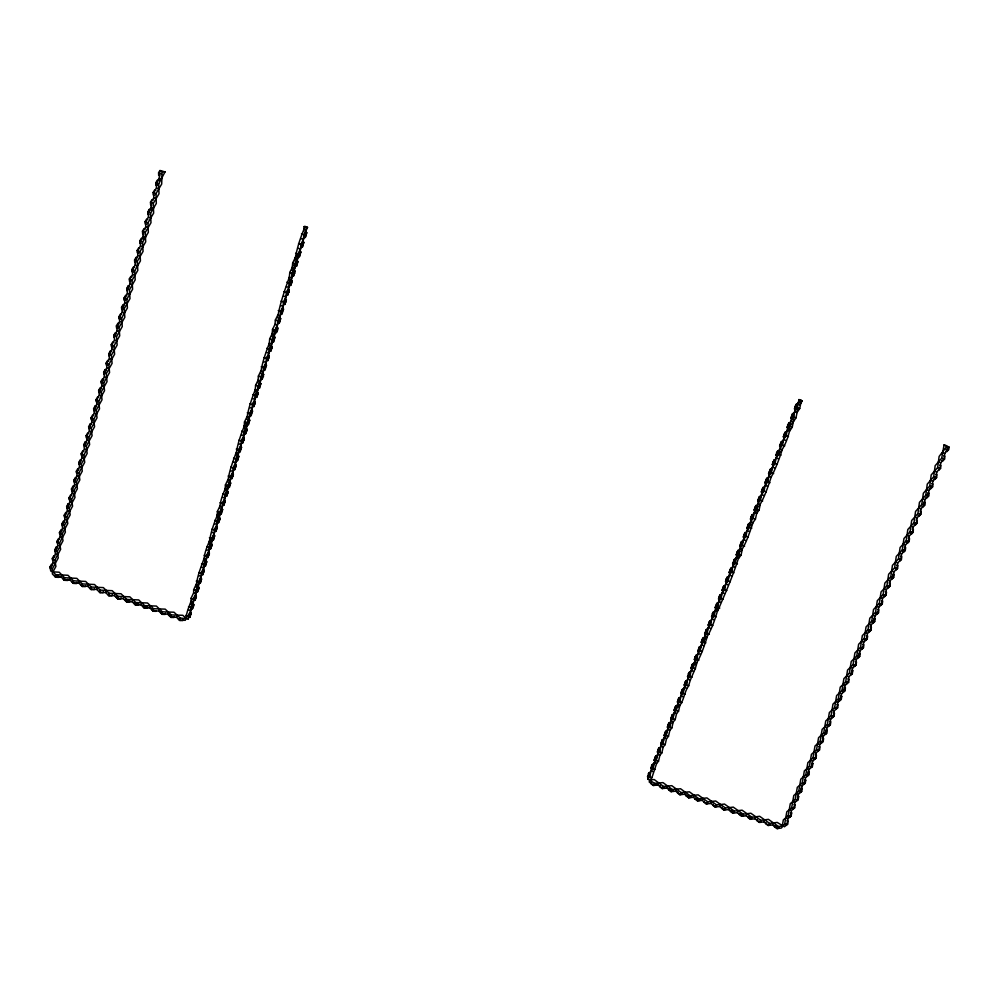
<?xml version="1.0" encoding="UTF-8"?>
<svg xmlns="http://www.w3.org/2000/svg" width="999" height="999" viewBox="0 0 999 999"><rect width="100%" height="100%" fill="white"/><g stroke="black" fill="none" stroke-linecap="round" stroke-linejoin="round"><path stroke-width="1.5" d="M195.055 600.287L196.353 596.028L195.242 595.641L193.943 598.426L193.943 599.899L195.055 600.287L196.353 596.028M200.412 580.831L195.891 590.521L195.879 596.478L190.709 607.604L190.747 613.398L188.162 618.968L180.182 618.019L174.013 612.225L162.4 611.825L156.356 606.068L144.618 605.631L138.686 599.912L126.836 599.425L121.016 593.756L109.041 593.231L103.347 587.599L91.259 587.037L85.677 581.443L73.464 580.831L67.994 575.287L55.669 574.625L52.984 571.865L50.774 571.091L49.95 567.032L51.424 564.298L52.535 564.685L51.061 567.42L49.95 567.032M196.241 587.2C196.703 577.122 200.836 567.869 204.071 558.404L206.306 559.19M196.541 589.885L196.541 591.383L197.652 591.77L198.951 587.499L197.827 587.112L196.541 589.885L197.652 590.272L197.652 591.77M197.827 587.112L197.827 588.611L198.938 588.998M213.486 537.774L208.991 547.352L208.878 553.708L203.721 564.697L203.659 570.891L198.501 581.942L198.464 587.974L193.294 599.075L193.307 604.944L188.137 616.096L188.162 618.968M199.126 582.829L200.424 578.546L201.548 578.933L200.25 583.216L199.126 582.829L200.424 580.069M200.25 583.216L201.548 578.933M201.061 579.445L201.111 573.339L205.619 563.686M201.748 572.727L201.736 574.263L202.847 574.65L204.158 570.354L203.034 569.967L201.748 572.727L202.859 573.114L202.847 574.65M203.034 569.967L203.022 571.503L204.133 571.89M204.046 560.489C204.158 552.647 207.592 545.541 210.602 538.361M204.358 564.098L204.345 565.659L205.457 566.046L206.768 561.738L205.657 561.351L204.358 564.098L205.482 564.497L205.457 566.046M205.632 562.912L205.657 561.351M206.256 562.312L206.356 556.043L211.501 545.079L211.638 538.636L217.32 527.01L216.196 526.623L214.91 529.345L214.872 530.981L215.996 531.381L217.32 527.01M206.993 555.456L206.968 557.03L208.079 557.417L209.39 553.096L208.279 552.709L206.993 555.456L208.104 555.844L208.079 557.417M209.253 544.293C210.09 533.066 214.323 522.627 218.544 512.187M209.615 546.778L209.59 548.376L210.714 548.763L212.025 544.43L210.901 544.043L209.615 546.778L210.739 547.177L210.714 548.763M210.901 544.043L210.876 545.641L211.988 546.028M212.225 539.697L213.549 535.339L214.673 535.739L213.349 540.084L212.225 539.697L213.511 536.962M213.349 540.084L214.673 535.739M214.123 536.413L214.285 529.895L219.98 518.269L218.843 517.869L217.57 520.591L217.52 522.252L218.644 522.639L219.98 518.269M215.996 531.381L216.034 529.745L214.91 529.345M214.872 530.981L216.196 526.623M216.771 527.722L216.945 521.116L220.791 512.974M217.195 517.12L217.357 511.525L219.917 506.106L222.178 506.893M218.644 522.639L218.694 520.991L217.57 520.591M218.843 517.869L218.793 519.53L219.93 519.93M219.418 519.005L219.618 512.325L225.312 500.686L224.188 500.287L222.902 502.997L222.852 504.695L223.976 505.094L225.312 500.686M219.855 508.354C220.08 500.349 223.401 493.069 226.548 485.764M220.23 511.8L220.18 513.486L221.303 513.886L222.64 509.49L221.516 509.09L220.23 511.8L221.366 512.2L221.303 513.886M222.065 510.264L222.29 503.496L226.761 494.043M223.976 505.094L224.038 503.384L222.902 502.997M222.852 504.695L224.188 500.287M224.725 501.498L224.987 494.642L229.445 485.214M225.187 490.759L225.399 484.965L227.959 479.582L230.232 480.369M225.587 494.155L225.524 495.879L226.661 496.266L227.997 491.858L226.873 491.458L225.587 494.155L226.723 494.555L226.661 496.266M226.873 491.458L226.798 493.181L227.934 493.581M227.397 492.707L227.672 485.751L232.779 475.024L233.092 467.907L237.55 458.566M227.872 481.918C228.883 471.79 232.68 462.337 236.076 452.809L238.361 453.596M228.284 485.289L228.209 487.025L229.345 487.425L230.694 482.992L229.558 482.592L228.284 485.289L229.42 485.676L229.345 487.425M229.483 484.34L229.558 482.592M230.082 483.878L230.382 476.848L236.101 465.184L234.965 464.785L233.604 469.255L234.753 469.642L236.101 465.184M230.981 476.386L230.906 478.159L232.043 478.546L233.391 474.1L232.255 473.701L230.981 476.386L232.118 476.785L232.043 478.546M232.255 473.701L232.18 475.474L233.316 475.874M234.753 469.642L234.827 467.857L233.691 467.457M234.965 464.785L234.877 466.583L236.014 466.97M235.477 466.133L235.814 458.941L239.623 450.949M235.964 455.219C237.337 444.068 241.171 433.529 245.542 423.139M236.326 460.314L237.675 455.844L238.823 456.243L237.462 460.714L236.326 460.314L237.587 457.654M237.462 460.714L238.823 456.243M238.174 457.23L238.549 449.937L243.619 439.323L244.031 431.855L249.775 420.167L248.626 419.767L247.252 424.3L248.401 424.7L249.775 420.167M239.136 449.525L239.036 451.361L240.185 451.76L241.546 447.265L240.409 446.865L239.136 449.525L240.284 449.925L240.185 451.76M240.896 448.289L241.283 440.909L246.353 430.332L246.79 422.777L250.574 414.872M241.87 440.509L241.77 442.37L242.919 442.769L244.28 438.261L243.144 437.862L241.87 440.509L243.019 440.909L242.919 442.769M243.144 437.862L243.032 439.722L244.181 440.122M244.131 428.271L244.48 421.965L247.028 416.695L249.325 417.495M244.618 431.468L244.505 433.354L245.654 433.753L247.028 429.233L245.879 428.833L244.618 431.468L245.766 431.88L245.654 433.753M245.879 428.833L245.766 430.706L246.915 431.106M246.878 419.23C248.002 408.828 251.81 399.101 255.332 389.31L257.63 390.109M248.401 424.7L248.514 422.802L247.365 422.402M249.088 421.303L249.55 413.661L254.595 403.171L255.107 395.342L260.876 383.628L259.728 383.229L258.329 387.824L259.478 388.224L260.876 383.628M250.125 413.311L250.012 415.222L251.161 415.621L252.535 411.076L251.386 410.676L250.125 413.311L251.273 413.711L251.161 415.621M251.923 410.964L252.322 404.52L256.106 396.665M252.897 404.183L252.772 406.118L253.921 406.518L255.307 401.96L254.158 401.561L252.897 404.183L254.046 404.583L253.921 406.518M254.158 401.561L254.033 403.509L255.182 403.908M255.157 391.933L255.582 385.327L258.117 380.119L260.427 380.931M255.682 395.017L255.544 396.99L256.706 397.39L258.092 392.807L256.943 392.407L255.682 395.017L256.83 395.417L256.706 397.39M256.943 392.407L256.805 394.38L257.954 394.78M257.929 382.779L258.379 376.099L260.901 370.904L263.224 371.715M257.367 394.056L257.904 386.138L263.674 374.425L262.525 374.013L261.126 378.621L262.275 379.033L263.674 374.425M259.59 385.214L259.728 383.229M259.478 388.224L259.628 386.238L258.466 385.826M260.714 373.589C261.925 362.974 265.746 353.047 269.343 343.069L271.666 343.881M260.14 384.915L260.702 376.91L266.483 365.184L265.322 364.785L263.923 369.405L265.085 369.805L266.483 365.184M262.275 379.033L262.425 377.023L261.263 376.611M262.924 375.749L263.511 367.644L268.531 357.317L269.168 349.026L273.539 340.047M265.085 369.805L265.235 367.769L264.073 367.37M265.821 365.184L266.333 358.354L270.092 350.624M266.883 358.092L266.733 360.152L267.894 360.552L269.293 355.919L268.144 355.507L266.883 358.092L268.044 358.491L267.894 360.552M268.144 355.507L267.982 357.567L269.143 357.979M269.131 345.854L269.668 338.861L273.426 331.181M269.705 348.788L269.543 350.861L270.704 351.273L272.128 346.616L270.966 346.216L269.705 348.788L270.879 349.188L270.704 351.273M270.966 346.216L270.791 348.289L271.953 348.701M271.953 336.538L272.515 329.47L275.012 324.363L275.362 320.055L277.859 314.96L280.195 315.784M271.341 348.052L272.003 339.672L276.373 330.719M272.54 339.448L272.377 341.546L273.539 341.958L274.962 337.287L273.788 336.875L272.54 339.448L273.714 339.847L273.539 341.958M274.163 338.761L274.85 330.294L278.584 322.64M275.212 332.205L276.636 327.522L277.797 327.934L277.622 330.057L276.373 332.617L275.212 332.205L276.636 327.522M276.373 332.617L277.797 327.934M277.622 317.832C279.82 303.771 284.74 290.447 289.36 277.048L291.708 277.872M276.985 329.445L277.71 320.879L283.516 309.116L282.342 308.703L280.919 313.424L282.08 313.836L283.516 309.116M278.059 322.827L279.483 318.132L280.657 318.544L279.221 323.239L278.059 322.827L279.308 320.292M279.221 323.239L280.657 318.544M279.957 318.656L280.569 311.426L286.388 299.663L285.214 299.25L283.778 303.983L284.952 304.395L286.388 299.663M282.08 313.836L282.267 311.663L281.106 311.251M282.804 309.253L283.441 301.948L287.787 293.119M283.778 303.983L285.214 299.25M284.952 304.395L285.152 302.197L283.978 301.785M285.677 299.825L286.338 292.445L290.672 283.641M286.85 292.295L286.651 294.518L287.824 294.93L289.273 290.185L288.099 289.772L286.85 292.295L288.024 292.707L287.824 294.93M288.099 289.772L287.887 291.995L289.061 292.407M289.086 280.057L289.772 272.502L293.481 265.01M288.411 291.858L289.223 282.904L293.556 274.126M289.747 282.767L289.535 285.015L290.709 285.427L292.158 280.669L290.984 280.257L289.747 282.767L290.921 283.179L290.709 285.427M290.984 280.257L290.771 282.505L291.945 282.917M291.97 270.529L292.682 262.899L296.391 255.432M291.283 282.38L292.133 273.326L296.453 264.585M292.645 273.214L292.432 275.487L293.606 275.899L295.055 271.129L293.881 270.717L292.645 273.214L293.818 273.626L293.606 275.899M294.867 260.976C296.603 249.001 300.349 237.6 305.157 226.498L307.53 227.335L303.846 234.728L303.009 242.994M294.168 272.877L295.042 263.724L300.886 251.935L299.7 251.523L298.476 254.008L298.251 256.331L299.425 256.743L300.886 251.935M295.554 263.624L295.329 265.921L296.516 266.346L297.964 261.551L296.79 261.139L295.554 263.624L296.74 264.048L296.516 266.346M296.566 263.436L296.79 261.139M297.065 263.336L297.964 254.096L302.272 245.404M299.425 256.743L299.65 254.42L298.476 254.008M299.975 253.771L300.899 244.418L305.207 235.776M301.174 246.703L302.635 241.883L303.821 242.295L302.347 247.128L301.174 246.703L302.397 244.231M303.696 231.331L304.171 226.561L305.157 226.498M302.347 247.128L303.821 242.295M304.096 237.05L305.569 232.205L306.755 232.63L305.282 237.462L304.096 237.05L305.332 234.59M305.282 237.462L306.755 232.63M305.944 233.354L306.556 227.397L304.171 226.561M941.745 460.489L942.931 460.901L944.567 459.028L944.917 456.256L943.743 455.844M945.741 451.198L946.915 451.61L948.575 449.712L948.913 446.953L947.739 446.541M649.175 772.614L647.539 776.722L648.638 777.097L649.575 775.998L650.274 773.001L649.175 772.614L647.814 779.145L654.682 783.366L662.986 782.617L672.377 789.535L680.556 788.748L690.072 795.691L698.139 794.867L707.767 801.86L715.709 800.998L725.461 808.029L733.278 807.117L743.144 814.185L750.848 813.236L760.826 820.354L768.418 819.355L778.508 826.51L782.254 825.998L783.328 819.904L788.174 815.833L790.284 803.671L795.204 799.45L797.289 787.337L802.284 782.966L804.332 770.903L809.402 766.37L811.425 754.357L816.57 749.687L818.556 737.712L823.775 732.879L825.736 720.966L831.031 715.983L832.966 704.108L838.336 698.963L840.234 687.15L845.691 681.842L847.951 682.642L848.888 676.735L851.648 674.038L852.572 668.144L855.356 665.409L856.268 659.54L859.078 656.755L859.977 650.898L862.811 648.064L863.71 642.22L866.558 639.36L867.444 633.528L870.316 630.619L871.19 624.8L874.075 621.853L874.949 616.046L877.859 613.061L878.72 607.267L881.655 604.233L882.504 598.451L885.451 595.379L886.3 589.61L889.272 586.5L890.109 580.744L893.106 577.584L893.93 571.853L896.94 568.643L897.751 562.924L900.798 559.677L901.597 553.97L904.657 550.686L905.456 544.992L908.541 541.658L909.327 535.976L912.437 532.592L913.211 526.935L916.333 523.513L917.107 517.869L920.254 514.398L921.016 508.766L924.187 505.244L924.937 499.637L928.133 496.066L928.87 490.472L932.092 486.863L932.816 481.281L936.063 477.622L936.775 472.052L940.034 468.356L940.758 462.799L944.03 459.053L944.742 453.521L949.05 447.39L946.44 445.691L944.08 444.867L941.67 458.229L935.151 465.696L933.703 476.798L927.272 484.09L925.786 495.242L919.442 502.347L917.919 513.573L911.662 520.491L910.101 531.78L903.945 538.523L902.334 549.862L896.265 556.431L894.617 567.832L888.635 574.225L886.962 585.689L881.056 591.908L879.345 603.421L873.526 609.477L871.777 621.053L866.046 626.922L864.26 638.561L858.616 644.268L856.792 655.956L851.223 661.5L849.375 673.239L843.88 678.621L842.007 690.421L836.588 695.641L834.677 707.479L829.345 712.549L827.397 724.45L822.14 729.345L820.167 741.295L814.984 746.041L812.974 758.041L807.866 762.637L805.831 774.687L800.798 779.133L798.738 791.22L793.78 795.516L791.683 807.654L786.8 811.8L784.677 823.988L781.393 828.021L777.634 828.546L772.577 824.949L768.056 825.449L765.546 823.663L765.971 822.652M938.948 470.154L940.583 468.306L940.933 465.534L939.759 465.122M845.691 681.842L847.552 670.079L853.084 664.61L854.907 652.896L860.526 647.277L862.324 635.614L868.019 629.82L869.779 618.219L875.561 612.25L877.284 600.699L883.141 594.567L884.839 583.079L890.783 576.773L892.444 565.347L898.476 558.866L900.099 547.489L906.218 540.834L907.804 529.52L913.998 522.689L915.546 511.438L921.84 504.42L923.351 493.231L929.732 486.038L931.205 474.912L937.674 467.532L939.11 456.468L946.677 446.553L944.08 444.867M933.803 478.983L934.977 479.383L936.6 477.559L936.962 474.775L935.788 474.363M929.857 488.174L931.031 488.586L932.641 486.775L933.004 483.991L931.83 483.578M924.749 505.132L925.124 502.322L923.963 501.923L923.576 504.72L924.749 505.132L923.163 506.893L922.002 506.481M928.683 495.966L929.058 493.169L927.884 492.769L927.522 495.566L928.683 495.966L927.084 497.752L925.923 497.34M918.081 515.596L919.255 515.996L920.828 514.26L921.203 511.451L920.042 511.038M914.185 524.675L915.346 525.074L916.92 523.364L917.294 520.541L916.133 520.129M906.43 542.744L907.591 543.144L909.127 541.47L909.527 538.636L908.366 538.236M910.301 533.716L911.463 534.128L913.011 532.43L913.411 529.607L912.237 529.195M905.256 550.486L904.095 550.087L902.572 551.735L903.72 552.135L905.256 550.486L905.656 547.639L904.495 547.24M899.874 561.101L901.398 559.465L901.797 556.618L900.636 556.218M893.705 577.347L894.117 574.487L892.969 574.075L892.557 576.947L893.705 577.347L892.207 578.933L891.058 578.521M896.041 570.029L897.552 568.419L897.951 565.571L896.802 565.159M887.249 587.4L888.398 587.799L889.884 586.238L890.309 583.366L889.147 582.966M879.657 605.069L880.806 605.469L882.279 603.945L882.704 601.061L881.555 600.661M883.453 596.253L884.602 596.653L886.076 595.104L886.5 592.232L885.351 591.833M875.886 613.848L877.035 614.248L878.496 612.762L878.92 609.865L877.771 609.465M868.381 631.343L869.517 631.743L870.953 630.294L871.39 627.384L870.254 626.985M874.712 621.54L875.149 618.643L874 618.231L873.576 621.141L874.712 621.54L873.276 623.014L872.127 622.614M864.635 640.047L865.783 640.446L867.207 639.01L867.644 636.101L866.508 635.701M859.739 656.38L860.189 653.458L859.053 653.059L858.603 655.981L859.739 656.38L858.341 657.779L857.192 657.379M860.913 648.726L862.05 649.125L863.461 647.714L863.91 644.792L862.774 644.392M850.936 674.987L852.322 673.638L852.784 670.691L851.648 670.304M853.496 665.996L854.632 666.395L856.031 665.022L856.48 662.087L855.344 661.688M842.007 690.421L844.267 691.208L845.204 685.302L848.638 682.217L849.1 679.27L847.964 678.883M834.677 707.479L836.937 708.279L837.886 702.334L840.596 699.75L841.545 693.83L844.954 690.784L845.416 687.824L844.292 687.437L843.818 690.384L844.954 690.784M841.283 699.312L840.159 698.913L838.798 700.212L839.934 700.599L841.283 699.312L841.757 696.353L840.634 695.953M831.53 717.157L832.654 717.544L833.99 716.295L834.465 713.323L833.341 712.924M820.167 741.295L822.414 742.082L823.401 736.088L826.023 733.666L826.997 727.684L829.657 725.224L830.619 719.268L833.291 716.77L834.252 710.813L837.637 707.816L838.111 704.844L836.975 704.457M827.909 725.586L829.033 725.973L830.356 724.75L830.843 721.765L829.719 721.378M816.57 749.687L818.805 750.461L819.804 744.467L823.126 741.57L823.613 738.573L822.502 738.186M826.735 733.166L827.222 730.182L826.098 729.794L825.611 732.779L826.735 733.166L825.424 734.377L824.3 733.99M809.402 766.37L811.638 767.157L812.649 761.126L815.221 758.828L816.22 752.809L819.53 749.937L820.017 746.94L818.905 746.553M813.536 759.053L814.647 759.44L815.946 758.291L816.433 755.281L815.321 754.894M808.803 774.899L809.302 771.877L808.191 771.49L807.691 774.512L808.803 774.899L805.531 777.684L804.507 783.74L801.997 785.938L800.961 791.995L798.463 794.155L797.427 800.224L794.942 802.334L793.905 808.428L791.683 807.654M805.831 774.687L808.066 775.461L809.078 769.417L812.362 766.608L812.861 763.598L811.75 763.199M801.71 791.408L802.222 788.373L801.111 787.986L800.599 791.021L801.71 791.408L800.449 792.482L799.35 792.095M802.871 783.878L803.983 784.265L805.244 783.166L805.756 780.144L804.645 779.757M788.174 815.833L790.384 816.608L791.445 810.501L794.655 807.816L795.179 804.769L794.068 804.382M796.927 800.686L798.176 799.625L798.688 796.59L797.589 796.203M784.677 823.988L786.887 824.749L787.949 818.643L791.146 815.971L791.67 812.924L790.559 812.549M654.682 783.366L653.858 785.414L649.2 781.955L650.024 779.919L654.195 779.557L663.523 786.45L671.778 785.676L681.231 792.607L689.347 791.807L698.925 798.775L706.93 797.926L716.608 804.944L724.5 804.058L734.302 811.101L742.07 810.177L751.985 817.269L759.64 816.295L769.667 823.426L777.197 822.427L784.465 826.76L787.649 824.113L788.174 821.066L787.075 820.679M794.717 411.638L797.077 412.462L799.724 408.491L801.373 400.399L799.013 399.575L797.364 407.654L792.756 414.597M793.231 416.683L793.78 413.973L792.607 413.561L790.746 418.231L791.92 418.643L793.231 416.683L792.045 416.271L790.746 418.231M788.386 424.875L793.606 417.045L795.828 406.256L799.799 400.249L802.16 401.086L799.5 405.082M794.48 408.878L796.353 404.195L797.527 404.607L796.977 407.305L795.654 409.29L794.48 408.878L796.353 404.195M795.654 409.29L796.203 406.605L795.029 406.193M787.262 430.294L789.61 431.118L792.219 427.235L793.893 419.105M791.383 424.725L795.966 417.882L797.901 408.416M780.993 443.369L786.138 435.739L787.824 427.584M787.012 427.56L788.873 422.902L790.059 423.314L789.497 426.024L788.199 427.972L787.012 427.56L788.873 422.902M780.494 452.147C785.464 444.967 788.286 436.875 790.172 428.409M785.539 432.854L789.859 426.411L791.82 416.933M792.045 416.271L792.607 413.561M774.487 460.514L778.708 454.308L780.706 444.742M779.607 446.103L781.455 441.483L782.629 441.883L782.055 444.617L780.781 446.516L779.607 446.103L781.455 441.483M758.616 506.83C764.472 497.677 767.744 487.412 771.166 477.21C775.649 468.369 779.27 459.153 782.192 449.65L779.857 448.826M783.303 436.85L785.164 432.205L786.338 432.617L785.763 435.339L784.477 437.25L783.303 436.85L784.59 434.927L785.763 435.339M777.322 452.584L782.417 445.042L785.164 432.205M784.477 437.25L785.039 434.54L783.878 434.128M766.358 480.007L771.328 472.752L774.088 459.94L775.249 460.339L774.675 463.086L773.413 464.935L772.252 464.535L774.088 459.94M773.413 464.935L773.988 462.2L772.826 461.788M775.923 455.332L777.759 450.724L778.933 451.136L778.358 453.871L777.085 455.744L775.923 455.332L777.759 450.724M770.004 470.904L775.012 463.536L777.035 453.946M763.686 490.571L764.272 487.799L763.111 487.4L761.288 491.945L762.449 492.357L763.686 490.571L762.524 490.172L761.288 491.945M759.115 498.151L764.01 491.071L766.058 481.393M764.934 482.842L766.757 478.271L767.919 478.683L767.332 481.443L766.096 483.241L764.934 482.842L766.757 478.271M768.581 473.701L770.416 469.118L771.578 469.53L771.003 472.277L769.754 474.113L768.581 473.701L770.416 469.118M763.548 487.912L767.669 481.918L769.705 472.277M769.754 474.113L771.578 469.53M756.418 508.741L757.017 505.956L755.856 505.556L754.058 510.077L755.207 510.477L756.418 508.741L755.256 508.341L754.058 510.077M751.91 516.183L756.73 509.265L758.815 499.537M757.667 501.023L759.477 496.491L760.639 496.903L760.052 499.675L758.828 501.436L757.667 501.023L759.477 496.491M751.423 524.825L755.431 519.143L757.217 510.764M756.305 506.018L760.364 500.187L763.111 487.4M762.449 492.357L763.049 489.585L761.887 489.185M754.307 512.737L756.618 513.548L759.053 510.089L760.239 504.507L757.916 503.696M740.709 551.585C746.49 542.657 749.637 532.554 753.021 522.564L750.711 521.753M750.449 519.093L752.247 514.585L753.408 514.997L752.809 517.782L751.61 519.505L750.449 519.093L752.247 514.585M749.2 526.798L749.812 524L748.651 523.601L746.852 528.084L748.014 528.496L749.2 526.798L748.039 526.398L746.852 528.084M744.755 534.09L749.5 527.36L751.31 518.968M751.61 519.505L752.21 516.708L751.048 516.308M748.326 525.149L753.109 518.331L755.856 505.556M715.309 610.289L717.594 611.088C725.524 592.882 733.528 574.675 739.322 555.494M743.281 537.05L745.067 532.567L746.216 532.979L745.604 535.789L744.43 537.45L743.281 537.05L744.455 535.377L745.604 535.789M742.032 544.742L742.644 541.92L741.495 541.52L739.71 545.978L740.858 546.391L742.032 544.742L740.871 544.33L739.71 545.978M738.423 550.786L742.307 545.317L745.067 532.567M736.413 557.504L738.711 558.316L741.046 555.069L742.269 549.413L739.972 548.613M741.196 542.994L745.891 536.351L748.651 523.601M727.072 578.346L731.618 572.052L734.377 559.328L735.526 559.727L733.753 564.16L732.604 563.761L734.377 559.328M733.753 564.16L735.526 559.727M736.151 554.882L737.924 550.437L739.073 550.836L738.461 553.658L737.299 555.294L736.151 554.882L737.312 553.259L738.461 553.658M730.581 569.555L735.177 563.174L737.924 550.437M737.299 555.294L737.911 552.472L736.775 552.072M734.103 560.726L738.736 554.258L741.495 541.52M724.3 589.073L724.937 586.226L723.788 585.826L722.04 590.222L723.176 590.621L724.3 589.073L723.164 588.673L722.04 590.222M725.549 581.43L727.309 577.022L728.458 577.422L727.821 580.269L726.698 581.83L725.549 581.43L727.309 577.022M720.067 595.866L724.55 589.735L726.76 579.77M729.07 572.614L730.831 568.194L731.98 568.593L731.355 571.428L730.219 573.014L729.07 572.614L730.831 568.194M723.563 587.125L728.084 580.906L729.957 572.39M718.531 598.975L720.279 594.605L721.428 595.004L720.791 597.864L719.68 599.375L718.531 598.975L720.279 594.605M705.744 638.985C711.713 629.582 715.222 619.005 718.231 608.229M717.294 606.618L717.931 603.746L716.795 603.346L715.047 607.717L716.183 608.116L717.294 606.618L716.146 606.218L715.047 607.717M713.124 613.261L717.532 607.292L719.442 598.713M719.68 599.375L720.316 596.528L719.168 596.128M716.595 604.57L721.028 598.526L723.788 585.826M695.479 664.672C701.073 656.281 703.92 646.59 707.18 637.1L704.919 636.301M706.855 632.704L707.504 629.82L706.368 629.432L704.645 633.753L705.781 634.14L706.855 632.704L705.719 632.317L704.645 633.753M702.784 639.148L707.067 633.441L709.839 620.766L710.976 621.153L710.326 624.038L709.24 625.499L708.104 625.099L709.839 620.766M711.575 616.42L713.311 612.075L714.447 612.462L713.798 615.334L712.712 616.82L711.575 616.42L712.662 614.947L713.798 615.334M706.218 630.544L710.551 624.75L713.311 612.075M709.665 621.915L714.035 616.033L715.958 607.429M716.146 606.218L716.795 603.346M692.532 664.797L696.715 659.328L699.025 649.163M701.198 642.369L702.921 638.061L704.058 638.461L703.396 641.358L702.334 642.769L701.198 642.369L702.921 638.061M678.571 706.93C684.228 700.973 683.94 692.145 688.723 685.751C690.359 677.609 695.229 671.003 696.865 662.861L694.617 662.075M699.962 649.962L700.611 647.065L699.487 646.678L697.764 650.973L698.9 651.36L699.962 649.962L698.825 649.575L697.764 650.973M689.135 673.289L693.294 667.894L695.941 656.268L700.162 650.724L702.122 642.032M702.334 642.769L704.058 638.461M705.719 632.317L706.368 629.432M699.35 647.727L703.608 642.095L705.893 631.98M705.781 634.14L706.43 631.268M690.933 668.081L692.632 663.811L693.768 664.21L693.106 667.12L692.057 668.468L690.933 668.081L691.97 666.72L693.106 667.12M689.685 675.649L690.359 672.739L689.235 672.339L687.537 676.598L688.661 676.985L689.685 675.649L688.561 675.262L687.537 676.598M685.751 681.755L689.872 676.448L692.632 663.811M694.342 659.54L696.053 655.257L697.177 655.656L696.528 658.553L695.466 659.927L694.342 659.54L696.053 655.257M695.466 659.927L696.128 657.03L695.004 656.643M698.825 649.575L699.487 646.678M671.877 723.663L675.187 719.555L676.548 713.648L678.546 711.151L679.907 705.257L677.672 704.47M679.52 701.098L680.194 698.151L679.07 697.764L677.384 701.985L678.508 702.372L679.52 701.098L678.396 700.699L677.384 701.985M680.756 693.543L682.454 689.322L683.566 689.71L682.891 692.644L681.88 693.93L680.756 693.543L682.454 689.322M668.993 723.701L672.939 718.781L675.674 707.005L679.682 701.922L682.042 691.658M684.14 685.077L685.838 680.843L686.962 681.231L686.288 684.165L685.264 685.476L684.14 685.077L685.164 683.766L686.288 684.165M672.327 715.359L676.311 710.364L679.02 698.613L683.066 693.456L685.838 680.843M688.561 675.262L689.235 672.339M682.379 690.197L686.463 684.964L688.811 674.737M650.024 779.919L651.897 777.709L656.593 763.498L658.503 761.226L659.889 755.256L661.813 752.946L663.199 746.99L665.147 744.642L666.52 738.698L668.481 736.3L669.854 730.369L671.827 727.946L673.189 722.027L670.966 721.253M669.442 726.298L670.129 723.338L669.018 722.951L667.344 727.122L668.456 727.509L669.442 726.298L668.331 725.911L667.344 727.122M665.671 732.005L669.592 727.172L672.352 714.585L673.476 714.972L672.789 717.919L671.803 719.155L670.679 718.768L672.352 714.585M671.803 719.155L672.477 716.208M674.025 710.389L675.711 706.181L676.822 706.58L676.148 709.515L675.149 710.776L674.025 710.389L675.711 706.181M678.396 700.699L679.07 697.764M649.225 773.176L652.971 768.706L655.781 756.78L659.59 752.172L662.362 739.61L663.473 739.997L662.774 742.969L661.813 744.143L660.701 743.756L662.362 739.61M661.813 744.143L663.473 739.997M664.023 735.451L665.684 731.293L666.795 731.68L666.108 734.64L665.134 735.838L664.023 735.451L664.984 734.253L666.108 734.64M652.497 764.997L656.281 760.451L659.065 748.551L662.911 743.868L665.684 731.293M662.362 740.296L666.246 735.526L669.018 722.951M668.456 727.509L670.129 723.338M650.811 768.518L652.447 764.41L653.558 764.784L652.859 767.781L651.91 768.905L650.811 768.518L652.447 764.41M647.814 779.145L649.687 776.947L651.798 767.969M654.095 760.289L655.744 756.168L656.855 756.555L656.156 759.527L655.207 760.676L654.095 760.289L655.744 756.168M657.392 752.035L659.04 747.901L660.152 748.288L659.452 751.26L658.503 752.422L657.392 752.035L659.04 747.901M159.253 180.719L159.69 170.742L165.072 171.84L158.691 183.853L159.003 193.756L153.284 203.409L153.646 213.099L147.927 222.827L148.339 232.317L142.595 242.12L143.057 251.411L137.313 261.276L137.812 270.379L132.055 280.319L132.592 289.235L126.836 299.238L127.41 307.954L121.641 318.019L122.265 326.548L116.483 336.688L117.158 345.042L111.364 355.244L112.075 363.399L106.281 373.676L107.03 381.643L101.224 391.983L102.01 399.775L96.204 410.177L97.028 417.794L91.209 428.246L92.083 435.689L86.251 446.203L87.163 453.471L81.319 464.06L82.268 471.153L76.424 481.793L77.41 488.711L71.553 499.413L72.577 506.168L66.721 516.92L67.782 523.513L61.926 534.328L63.012 540.746L57.143 551.61L58.279 557.879L52.398 568.806L52.398 574L55.657 577.222L58.754 577.372M171.291 614.922L170.654 617.045L176.448 617.22L179.533 620.129L185.302 620.304L185.939 618.194L182.842 615.297L171.291 614.922L165.185 609.14L153.509 608.728L147.515 602.996L135.727 602.522L129.858 596.84L117.944 596.328L112.188 590.684L100.15 590.134L94.518 584.515L82.355 583.928L76.836 578.359L64.56 577.734L59.166 572.202L52.984 571.865L55.919 566.408L54.77 560.227L60.639 549.325L59.528 542.981L65.397 532.142L64.323 525.636L70.18 514.86L69.143 508.179L74.987 497.452L73.988 490.609L79.833 479.945L78.871 472.939L84.715 462.325L83.779 455.144L89.61 444.592L88.724 437.237L94.555 426.748L93.694 419.23L99.513 408.791L98.701 401.086L104.52 390.721L103.746 382.842L109.553 372.54L108.816 364.473L114.61 354.233L113.923 345.979L119.705 335.814L119.056 327.372L124.838 317.27L124.226 308.641L129.995 298.601L129.433 289.797L135.19 279.82L134.678 270.816L140.422 260.914L139.947 251.711L145.692 241.883L145.255 232.492L150.986 222.727L150.599 213.137L156.319 203.446L155.981 193.644L161.688 184.041L162.075 171.578L165.072 171.84M55.669 574.625L55.082 576.773L61.264 577.085L63.973 579.87L70.13 580.169L73.414 583.404L76.473 583.553L76.773 582.492M55.657 577.222L55.956 576.148L59.041 576.311M61.264 577.085L61.851 574.962M63.474 577.859L63.187 578.921L64.535 580.307L67.62 580.469L67.907 579.408M63.973 579.87L64.56 577.734M64.535 580.307L64.835 579.245M70.13 580.169L70.729 578.046M72.04 582.005L72.34 580.943M73.464 580.831L72.865 582.966L78.996 583.266L82.293 586.5L85.34 586.638L85.639 585.576M78.996 583.266L79.595 581.131M80.907 585.102L81.206 584.04M82.355 583.928L81.756 586.063L87.85 586.351L90.647 589.16L96.716 589.435L100.037 592.682L103.059 592.819L103.359 591.758M82.293 586.5L82.592 585.439M87.85 586.351L88.461 584.228M90.647 589.16L91.259 587.037M94.505 588.673L94.206 589.735L91.171 589.597L91.471 588.523M96.716 589.435L97.328 587.312M100.15 590.134L99.538 592.257L105.582 592.532L108.916 595.779L111.925 595.904L112.225 594.842M100.037 592.682L100.35 591.62M105.582 592.532L106.194 590.409M109.041 593.231L108.429 595.354L114.435 595.616L117.795 598.863L120.779 598.988L121.091 597.926M108.916 595.779L109.228 594.717M114.435 595.616L115.047 593.493M116.346 597.452L116.658 596.391M117.944 596.328L117.32 598.451L123.302 598.701L126.661 601.96L129.633 602.072L129.945 601.023L126.973 600.899L126.661 601.96M117.795 598.863L118.094 597.802M123.302 598.701L123.913 596.578M125.212 600.536L125.512 599.475M126.836 599.425L126.211 601.56L132.155 601.785L135.539 605.057L138.499 605.169L138.811 604.108L135.852 603.995L135.539 605.057M132.155 601.785L132.78 599.675M134.066 603.621L134.378 602.559M135.727 602.522L135.102 604.657L141.021 604.882L144.405 608.141L147.352 608.254L147.665 607.192L144.718 607.08L144.405 608.141M141.021 604.882L141.646 602.759M142.919 606.705L143.232 605.644M144.618 605.631L143.993 607.754L149.875 607.966L153.284 611.238L156.206 611.338M149.875 607.966L150.499 605.844M151.773 609.79L152.098 608.741M153.509 608.728L152.884 610.851L158.741 611.051L162.15 614.323L165.06 614.422L165.384 613.361M153.284 611.238L153.596 610.177M158.741 611.051L159.365 608.94M160.639 612.874L160.951 611.825L162.462 613.274L162.15 614.323M162.4 611.825L161.763 613.948L167.595 614.135L171.016 617.419L173.913 617.507L174.238 616.458M167.595 614.135L168.232 612.025M169.493 615.971L169.805 614.909L171.341 616.358L171.016 617.419M176.448 617.22L177.085 615.109M179.533 620.129L180.182 618.019M183.092 619.542L182.767 620.591L179.895 620.504L180.207 619.455M651.41 782.729L650.998 783.753L653.321 785.476L658.029 785.027L662.699 788.498L663.523 786.45M653.321 785.476L653.733 784.452M655.406 785.289L655.819 784.265M658.029 785.027L658.841 782.991M660.227 785.801L659.815 786.825L662.15 788.548L666.845 788.099L671.553 791.57L672.377 789.535M662.15 788.548L662.562 787.524M664.223 788.361L664.635 787.337M666.845 788.099L667.669 786.063M670.978 791.633L671.403 790.609L669.043 788.873L668.631 789.897L670.978 791.633L675.661 791.171L680.394 794.655L681.231 792.607M673.039 791.433L673.451 790.409M675.661 791.171L676.485 789.135M677.859 791.945L677.447 792.969L679.807 794.704L684.465 794.242L689.235 797.739L690.072 795.691M679.807 794.704L680.232 793.681M681.855 794.505L682.267 793.481M684.465 794.242L685.302 792.207M698.925 798.775L698.076 800.823L693.281 797.314L688.636 797.776L686.263 796.041L686.675 795.017M688.636 797.776L689.06 796.765M690.659 797.564L691.083 796.553M693.281 797.314L694.118 795.279M707.767 801.86L706.917 803.908L702.097 800.386L697.464 800.861L695.067 799.1L695.491 798.089M697.464 800.861L697.889 799.837M699.475 800.636L699.899 799.625M702.097 800.386L702.934 798.351M704.307 801.161L703.883 802.172L706.293 803.933L710.913 803.458L715.759 806.98L716.608 804.944M706.293 803.933L706.718 802.909M710.913 803.458L711.75 801.423M713.111 804.232L712.687 805.244L715.122 807.005L719.717 806.53L724.6 810.064L725.461 808.029M715.122 807.005L715.546 805.993M719.717 806.53L720.566 804.495M721.927 807.304L721.503 808.316L723.938 810.077L728.533 809.602L733.441 813.149L734.302 811.101M723.938 810.077L724.362 809.065M728.533 809.602L729.382 807.567M732.766 813.161L733.191 812.137L730.731 810.364L730.306 811.388L732.766 813.161L737.349 812.674L742.282 816.22L746.153 815.746L751.123 819.305L751.985 817.269M737.349 812.674L738.199 810.639M741.595 816.233L742.02 815.209L739.547 813.436L739.123 814.46L741.595 816.233L743.531 815.996M742.282 816.22L743.144 814.185M746.153 815.746L747.015 813.71M750.411 819.305L750.836 818.293L748.363 816.508L747.926 817.519L750.411 819.305L754.969 818.818L759.964 822.389L763.773 821.877L768.805 825.461L769.667 823.426M754.969 818.818L755.818 816.782M757.167 819.58L756.743 820.591L759.24 822.377L761.138 822.127M759.24 822.377L759.665 821.365M759.964 822.389L760.826 820.354M763.773 821.877L764.635 819.854M768.056 825.449L768.493 824.437M769.942 825.199L770.379 824.187M772.577 824.949L773.451 822.926M776.872 828.521L777.309 827.509L774.787 825.723L774.35 826.735L776.872 828.521L778.758 828.258L779.183 827.247M777.634 828.546L778.508 826.51M192.482 608.778L193.769 604.532L192.657 604.145L191.358 606.93L191.371 608.391L192.482 608.778L193.769 604.532M188.786 615.421L190.085 612.624L191.196 613.011L189.91 617.245L188.799 616.858L188.786 615.421L189.897 615.809L189.91 617.245M188.799 616.858L190.085 612.624M189.897 615.809L191.196 613.011M185.939 618.194C186.588 612.325 188.923 606.805 191.084 601.248L193.307 602.022M197.652 590.272L198.951 587.499M208.104 555.844L209.39 553.096M191.096 604.17L191.071 598.301L193.669 592.732L193.656 589.747L196.254 584.19L198.476 584.964M205.482 564.497L206.768 561.738M202.859 573.114L204.158 570.354M210.739 547.177L212.025 544.43M221.366 512.2L222.64 509.49M232.118 476.785L233.391 474.1M229.42 485.676L230.694 482.992M226.723 494.555L227.997 491.858M245.766 431.88L247.028 429.233M243.019 440.909L244.28 438.261M240.284 449.925L241.546 447.265M251.273 413.711L252.535 411.076M247.252 424.3L248.514 421.665M256.83 395.417L258.092 392.807M254.046 404.583L255.307 401.96M273.714 339.847L274.962 337.287M270.879 349.188L272.128 346.616M268.044 358.491L269.293 355.919M290.921 283.179L292.158 280.669M288.024 292.707L289.273 290.185M296.74 264.048L297.964 261.551M293.818 273.626L295.055 271.129M298.251 256.331L299.475 253.846M54.895 556.131L53.784 555.744L52.31 558.466L53.122 562.549L50.175 568.019L52.398 568.806M59.64 538.936L58.529 538.536L57.055 541.258L57.855 545.392L54.908 550.836L57.143 551.61M54.683 549.875L55.794 550.262L57.268 547.539L56.156 547.152L54.683 549.875L55.494 553.983L52.535 559.44L54.77 560.227M59.528 542.981L57.293 542.207L60.24 536.775L59.678 533.541L62.625 528.121L61.826 523.926L63.299 521.228L64.423 521.628L62.949 524.325L61.826 523.926M66.821 512.924L65.697 512.537L64.223 515.234L65.022 519.455L62.075 524.85L64.323 525.636M59.441 532.604L60.914 529.895L62.025 530.294L60.552 532.991L59.441 532.604L59.715 534.228L60.839 534.615M66.633 506.505L68.107 503.821L69.231 504.208L67.757 506.893L66.633 506.505L66.896 508.179M66.721 516.92L64.473 516.133L67.42 510.751L66.883 507.392L69.83 502.022L69.306 498.626L72.24 493.269L71.728 489.822L74.663 484.478L74.163 481.006L77.098 475.674L76.598 472.14L79.533 466.833L79.058 463.261L81.98 457.967L81.506 454.358L84.44 449.063L83.691 444.617L85.152 441.983L86.289 442.382L84.828 445.005L83.691 444.617M72.852 491.071L71.728 490.684L71.466 488.961L72.939 486.288L74.063 486.675M69.043 497.739L70.167 498.139L70.43 499.837L69.306 499.438L69.043 497.739L70.517 495.067L71.641 495.454M77.71 473.464L76.573 473.064L76.336 471.303L77.797 468.643L78.921 469.043M73.901 480.144L75.362 477.485L76.486 477.872L75.025 480.544L73.901 480.144L74.151 481.893L75.275 482.28M78.771 462.437L80.245 459.79L81.369 460.177L79.908 462.837L78.771 462.437L79.021 464.223M145.479 237.213L143.119 236.388L140.247 241.296L140.484 245.966L137.6 250.886L137.85 255.519L134.952 260.464L135.215 265.035L132.33 269.992L132.605 274.525L129.708 279.495L129.995 283.978L127.098 288.973L127.385 293.406L124.5 298.414L124.8 302.797L121.903 307.829L122.215 312.163L119.318 317.207L119.643 321.503L116.733 326.561L117.07 330.806L114.161 335.889L114.51 340.072L111.601 345.167L111.963 349.325L109.053 354.433L109.415 358.529L106.506 363.661L106.881 367.719L103.971 372.864L104.358 376.873L101.448 382.03L101.836 386.001L98.926 391.171L99.326 395.092L96.416 400.287L96.828 404.158L93.906 409.378L94.331 413.199L91.409 418.431L91.846 422.215L88.923 427.447L89.373 431.193L86.451 436.451L88.724 437.237M88.749 433.429L87.612 433.029L86.151 435.664L86.901 440.147L83.978 445.417L86.251 446.203M82.592 455.744L81.468 455.344L81.231 453.534L82.692 450.899L83.829 451.298M88.849 428.546L88.624 426.673L90.097 424.063L91.234 424.463M93.606 408.628L95.067 406.031L96.204 406.418L94.743 409.028L93.606 408.628L93.819 410.539L94.955 410.939M92.47 419.955L91.334 419.568L91.109 417.669L92.57 415.06L93.719 415.459M96.104 399.563L97.253 399.962L97.452 401.898L96.316 401.498L96.104 399.563L97.565 396.965L98.701 397.365M101.124 381.331L102.585 378.758L103.734 379.158L102.273 381.743L101.124 381.331L101.324 383.316L102.472 383.716M98.614 390.459L100.062 387.874L101.211 388.274L99.75 390.859L98.614 390.459L98.814 392.42L99.962 392.819M107.517 365.422L106.369 365.022L106.181 362.999L107.63 360.427L108.791 360.826M103.646 372.177L105.107 369.605L106.256 370.005L104.795 372.577L103.646 372.177L103.846 374.188M108.903 355.831L108.716 353.783L110.177 351.223L111.326 351.623M113.824 335.252L115.272 332.717L116.433 333.117L114.985 335.664L113.824 335.252L113.998 337.35M112.6 347.015L111.451 346.603L111.264 344.53L112.725 341.983L113.874 342.395M117.707 328.484L116.558 328.072L116.384 325.949L117.832 323.426L118.993 323.826M121.541 307.255L122.989 304.732L124.151 305.145L122.702 307.655L121.541 307.255L121.703 309.415L122.865 309.827M118.956 316.621L120.117 317.02L120.28 319.168L119.118 318.756L118.956 316.621L120.404 314.098L121.566 314.498M125.449 300.449L124.288 300.05L124.126 297.852L125.574 295.342L126.736 295.754M124.288 300.05L125.724 297.54M130.644 281.618L129.47 281.206L129.333 278.971L130.782 276.486L131.943 276.885M126.723 288.424L128.172 285.926L129.346 286.338L127.897 288.836L126.723 288.424L126.873 290.647M131.955 269.48L133.117 269.892L133.254 272.153L132.08 271.74L131.955 269.48L133.391 266.995L134.565 267.407M135.876 262.662L134.703 262.25L134.578 259.952L136.014 257.492L137.188 257.892M141.146 243.569L139.96 243.157L139.848 240.821L141.284 238.374L142.457 238.786M138.499 253.134L137.325 252.722L137.2 250.412L138.649 247.939L139.823 248.351M143.781 233.978L142.607 233.566L142.495 231.206L143.931 228.759L145.117 229.171M143.232 238.724L142.894 231.656L145.779 226.773L145.567 222.003L148.439 217.12L148.239 212.3L151.111 207.442L153.471 208.279M146.441 224.363L145.267 223.951L145.155 221.566L146.591 219.131L147.777 219.543M151.773 205.02L150.599 204.608L150.499 202.173L151.935 199.75L153.122 200.175M151.199 209.865L150.911 202.572L153.784 197.74L153.609 192.819L156.468 187.999L156.306 183.017L159.166 178.222L161.551 179.058M149.101 214.71L147.927 214.298L147.827 211.888L149.263 209.453L150.437 209.865M154.458 195.305L153.272 194.892L153.184 192.432L154.62 190.022L155.807 190.434M155.881 182.655L157.068 183.067L157.143 185.564L155.956 185.14L155.881 182.655L157.305 180.257L158.491 180.669M159.852 175.774L158.654 175.362L158.579 172.839L160.015 170.454L161.201 170.879M792.482 415.946L793.78 413.973M790.059 423.314L788.76 425.262L787.587 424.85M778.933 451.136L777.659 453.009L776.498 452.597M772.252 464.535L773.501 462.687L774.675 463.086M766.683 480.494L767.919 478.683M748.613 525.699L749.812 524M741.47 543.568L742.644 541.92M732.604 563.761L733.753 562.162L734.902 562.562M730.843 570.179L731.98 568.593M724.937 586.226L723.813 587.774L722.664 587.375M716.82 605.257L717.931 603.746M708.104 625.099L709.19 623.638L710.326 624.038M710.976 621.153L709.877 622.614L708.753 622.227M699.55 648.463L700.611 647.065M693.768 664.21L692.719 665.559L691.595 665.172M686.962 681.231L685.926 682.554L684.814 682.167M682.554 691.008L683.566 689.71M680.194 698.151L679.183 699.437L678.071 699.05M676.822 706.58L675.824 707.841L674.712 707.442M670.679 718.768L671.665 717.532L672.789 717.919M666.795 731.68L665.821 732.879L664.71 732.492M660.701 743.756L661.663 742.582L662.774 742.969M660.152 748.288L659.203 749.45L658.091 749.063M656.855 756.555L655.906 757.704L654.795 757.317M653.558 764.784L652.622 765.921L651.51 765.534M650.274 773.001L649.338 774.113L648.239 773.726M647.539 776.722L648.463 775.611L649.575 775.998M851.398 672.052L852.784 670.691M840.409 697.652L841.757 696.353M811.588 764.735L812.861 763.598M804.495 781.243L805.756 780.144M797.452 797.652L798.688 796.59M790.446 813.96L791.67 812.924M695.067 799.1L697.077 798.888M686.263 796.041L688.286 795.828M306.556 227.397L307.53 227.335M208.242 554.283L209.365 554.682M811.25 766.221L812.362 766.608M66.883 507.392L69.143 508.179M204.108 555.257L206.356 556.043M672.939 718.781L675.187 719.555M67.42 510.751L69.655 511.538M806.855 768.643L809.078 769.417M668.031 724.175L669.143 724.562M64.223 515.234L65.347 515.621M201.486 563.923L203.721 564.697M669.592 727.172L671.827 727.946M64.498 516.883L65.622 517.282M806.418 775.624L807.529 776.011M65.022 519.455L67.258 520.229M201.448 567.032L203.684 567.807M667.619 729.595L669.854 730.369M803.308 776.91L805.531 777.684M804.133 782.779L805.244 783.166M198.863 572.552L201.111 573.339M666.246 735.526L668.481 736.3M802.284 782.966L804.507 783.74M62.625 528.121L64.86 528.908M198.851 575.624L201.086 576.398M664.298 737.924L666.52 738.698M799.774 785.164L801.997 785.938M199.138 581.318L200.25 581.705M59.678 533.541L61.926 534.328M196.254 581.156L198.501 581.942M662.911 743.868L665.147 744.642M798.738 791.22L800.961 791.995M60.24 536.775L62.475 537.549M660.976 746.216L663.199 746.99M796.253 793.381L798.463 794.155M57.055 541.258L58.167 541.645M658.353 750.873L659.452 751.26M797.065 799.237L798.176 799.625M193.656 589.747L195.891 590.521M659.59 752.172L661.813 752.946M795.204 799.45L797.427 800.224M57.343 542.857L58.454 543.244M57.855 545.392L60.09 546.166M193.669 592.732L195.891 593.506M657.679 754.482L659.889 755.256M792.731 801.573L794.942 802.334M195.242 597.115L196.353 597.502M193.943 598.426L195.055 598.813M655.044 759.14L656.156 759.527M793.543 807.429L794.655 807.816M191.071 598.301L193.294 599.075M656.281 760.451L658.503 761.226M792.319 808.466L793.418 808.853M55.494 553.983L57.717 554.757M654.382 762.736L656.593 763.498M789.235 809.739L791.445 810.501M193.769 605.993L192.657 605.606L192.657 604.145M52.31 558.466L53.422 558.853M191.358 606.93L192.47 607.317M651.748 767.394L652.859 767.781M790.034 815.584L791.146 815.971M188.486 606.83L190.709 607.604M652.971 768.706L655.194 769.48M52.61 560.027L53.721 560.414M788.81 816.608L789.922 816.995M53.122 562.549L55.345 563.324M188.511 609.74L190.722 610.514M651.098 770.953L653.309 771.727M785.738 817.881L787.949 818.643M190.097 614.073L191.196 614.447M786.538 823.725L787.649 824.113M185.901 615.322L188.137 616.096M649.687 776.947L651.897 777.709M785.326 824.737L786.425 825.124M159.69 170.742L162.075 171.578M946.677 446.553L949.05 447.39M158.579 172.839L159.765 173.264M947.389 449.3L948.575 449.712M159.016 173.202L161.401 174.038M945.678 448.901L948.051 449.725M303.933 228.958L306.306 229.782M798.463 402.26L800.823 403.084M942.382 452.697L944.742 453.521M304.345 234.678L305.532 235.09M795.791 406.893L796.977 407.305M943.393 458.616L944.567 459.028M156.306 183.017L158.691 183.853M301.461 233.891L303.846 234.728M797.364 407.654L799.724 408.491M941.67 458.229L944.03 459.053M156.468 187.999L158.841 188.823M300.999 238.636L303.371 239.473M938.398 461.975L940.758 462.799M153.184 192.432L154.37 192.844M301.398 244.355L302.585 244.78M939.397 467.894L940.583 468.306M153.609 192.819L155.981 193.644M298.526 243.594L300.899 244.418M793.606 417.045L795.966 417.882M937.674 467.532L940.034 468.356M153.784 197.74L156.156 198.564M298.077 248.289L300.437 249.113M790.983 420.979L793.343 421.803M934.427 471.228L936.775 472.052M150.499 202.173L151.686 202.585M788.311 425.611L789.497 426.024M935.426 477.147L936.6 477.559M150.911 202.572L153.284 203.409M295.604 253.259L297.964 254.096M789.859 426.411L792.219 427.235M933.703 476.798L936.063 477.622M295.155 257.904L297.515 258.741M930.469 480.457L932.816 481.281M147.827 211.888L149.001 212.3M931.468 486.376L932.641 486.775M148.239 212.3L150.599 213.137M292.682 262.899L295.042 263.724M786.138 435.739L788.486 436.563M929.732 486.038L932.092 486.863M148.439 217.12L150.799 217.957M292.245 267.495L294.605 268.319M783.553 439.572L785.901 440.397M926.535 489.647L928.87 490.472M293.669 272.989L294.842 273.401M145.155 221.566L146.341 221.978M780.881 444.205L782.055 444.617M145.567 222.003L147.927 222.827M289.772 272.502L292.133 273.326M782.417 445.042L784.764 445.866M925.786 495.242L928.133 496.066M145.779 226.773L148.127 227.597M922.601 498.813L924.937 499.637M142.495 231.206L143.669 231.618M777.185 453.459L778.358 453.871M142.894 231.656L145.255 232.492M286.863 282.08L289.223 282.904M778.708 454.308L781.056 455.132M921.84 504.42L924.187 505.244M286.463 286.576L288.811 287.4M776.173 458.042L778.508 458.866M918.68 507.942L921.016 508.766M139.848 240.821L141.021 241.234M919.654 513.848L920.828 514.26M140.247 241.296L142.595 242.12M283.978 291.621L286.338 292.445M775.012 463.536L777.359 464.36M917.919 513.573L920.254 514.398M140.484 245.966L142.832 246.79M283.591 296.066L285.939 296.89M772.502 467.232L774.824 468.056M914.784 517.045L917.107 517.869M285.015 301.461L286.189 301.873M137.2 250.412L138.374 250.811M769.829 471.878L771.003 472.277M915.746 522.952L916.92 523.364M137.6 250.886L139.947 251.711M281.094 301.124L283.441 301.948M771.328 472.752L773.676 473.563M913.998 522.689L916.333 523.513M137.85 255.519L140.185 256.331M280.719 305.532L283.067 306.343M768.83 476.398L771.166 477.21M910.888 526.123L913.211 526.935M134.578 259.952L135.752 260.364M766.171 481.031L767.332 481.443M911.85 532.03L913.011 532.43M134.952 260.464L137.313 261.276M278.221 310.602L280.569 311.426M767.669 481.918L770.004 482.742M910.101 531.78L912.437 532.592M135.215 265.035L137.562 265.846M765.184 485.526L767.507 486.338M907.005 535.164L909.327 535.976M278.234 320.679L279.408 321.091M907.966 541.071L909.127 541.47M132.33 269.992L134.678 270.816M275.362 320.055L277.71 320.879M764.01 491.071L766.333 491.883M906.218 540.834L908.541 541.658M132.605 274.525L134.94 275.337M275.012 324.363L277.347 325.174M761.55 494.63L763.873 495.442M903.146 544.18L905.456 544.992M129.333 278.971L130.507 279.37M275.387 330.082L276.561 330.482M758.878 499.263L760.052 499.675M129.708 279.495L132.055 280.319M272.515 329.47L274.85 330.294M760.364 500.187L762.687 500.998M902.334 549.862L904.657 550.686M129.995 283.978L132.33 284.79M272.178 333.728L274.5 334.54M899.287 553.159L901.597 553.97M754.645 507.292L755.806 507.704M900.236 559.065L901.398 559.465M127.098 288.973L129.433 289.797M269.668 338.861L272.003 339.672M756.73 509.265L759.053 510.089M898.476 558.866L900.798 559.677M127.385 293.406L129.72 294.218M895.441 562.112L897.751 562.924M124.126 297.852L125.3 298.264M751.648 517.382L752.809 517.782M896.39 568.019L897.552 568.419M124.5 298.414L126.836 299.238M266.833 348.214L269.168 349.026M753.109 518.331L755.431 519.143M894.617 567.832L896.94 568.643M124.8 302.797L127.123 303.609M266.521 352.372L268.843 353.184M891.62 571.041L893.93 571.853M121.903 307.829L124.226 308.641M264.011 357.542L266.333 358.354M749.5 527.36L751.81 528.171M890.783 576.773L893.106 577.584M122.215 312.163L124.538 312.974M263.711 361.65L266.021 362.462M747.115 530.731L749.425 531.543M887.799 579.944L890.109 580.744M743.893 534.24L745.042 534.652M888.735 585.839L889.884 586.238M119.318 317.207L121.641 318.019M261.189 366.833L263.511 367.644M745.891 536.351L748.214 537.162M886.962 585.689L889.272 586.5M119.643 321.503L121.953 322.302M743.531 539.685L745.841 540.496M883.99 588.811L886.3 589.61M262.375 376.036L263.524 376.436M116.384 325.949L117.545 326.361M884.927 594.705L886.076 595.104M116.733 326.561L119.056 327.372M258.379 376.099L260.702 376.91M742.307 545.317L744.617 546.128M883.141 594.567L885.451 595.379M117.07 330.806L119.38 331.606M880.206 597.652L882.504 598.451M881.13 603.546L882.279 603.945M114.161 335.889L116.483 336.688M255.582 385.327L257.904 386.138M738.736 554.258L741.046 555.069M879.345 603.421L881.655 604.233M114.51 340.072L116.821 340.884M876.423 606.468L878.72 607.267M111.264 344.53L112.425 344.942M877.347 612.362L878.496 612.762M111.601 345.167L113.923 345.979M252.797 394.53L255.107 395.342M735.177 563.174L737.474 563.973M875.561 612.25L877.859 613.061M111.963 349.325L114.273 350.125M252.547 398.464L254.857 399.275M732.866 566.383L735.164 567.182M872.651 615.247L874.949 616.046M108.716 353.783L109.878 354.183M730.207 571.028L731.355 571.428M109.053 354.433L111.364 355.244M250.012 403.708L252.322 404.52M731.618 572.052L733.915 572.864M871.777 621.053L874.075 621.853M109.415 358.529L111.726 359.34M249.787 407.592L252.085 408.404M729.332 575.212L731.618 576.011M868.905 624L871.19 624.8M726.173 578.583L727.322 578.983M106.181 362.999L107.33 363.399M726.685 579.87L727.821 580.269M869.817 629.894L870.953 630.294M106.506 363.661L108.816 364.473M247.252 412.849L249.55 413.661M728.084 580.906L730.369 581.705M868.019 629.82L870.316 630.619M106.881 367.719L109.178 368.519M725.811 584.028L728.096 584.827M865.159 632.729L867.444 633.528M866.058 638.611L867.207 639.01M103.971 372.864L106.281 373.676M244.48 421.965L246.79 422.777M724.55 589.735L726.847 590.534M864.26 638.561L866.558 639.36M104.358 376.873L106.656 377.672M244.28 425.761L246.566 426.561M722.302 592.807L724.587 593.606M861.425 641.42L863.71 642.22M719.655 597.464L720.791 597.864M862.324 647.315L863.461 647.714M101.448 382.03L103.746 382.842M241.733 431.056L244.031 431.855M721.028 598.526L723.326 599.325M860.526 647.277L862.811 648.064M101.836 386.001L104.133 386.8M241.533 434.802L243.818 435.601M718.805 601.56L721.078 602.36M857.704 650.099L859.977 650.898M98.926 391.171L101.224 391.983M238.986 440.109L241.283 440.909M717.532 607.292L719.804 608.091M856.792 655.956L859.078 656.755M99.326 395.092L101.623 395.891M238.798 443.818L241.084 444.617M853.995 658.741L856.268 659.54M712.212 613.548L713.348 613.948M854.894 664.622L856.031 665.022M96.416 400.287L98.701 401.086M236.251 449.138L238.549 449.937M714.035 616.033L716.308 616.833M853.084 664.61L855.356 665.409M96.828 404.158L99.113 404.957M711.837 618.993L714.11 619.78M850.299 667.357L852.572 668.144M236.413 458.504L237.55 458.903M851.185 673.239L852.322 673.638M93.906 409.378L96.204 410.177M233.529 458.141L235.814 458.941M710.551 624.75L712.824 625.549M849.375 673.239L851.648 674.038M94.331 413.199L96.616 413.998M233.366 461.763L235.639 462.549M708.366 627.659L710.639 628.446M846.615 675.948L848.888 676.735M91.109 417.669L92.258 418.069M847.502 681.83L848.638 682.217M91.409 418.431L93.694 419.23M230.806 467.107L233.092 467.907M707.067 633.441L709.352 634.228M846.128 683.154L847.252 683.553M91.846 422.215L94.131 423.002M230.657 470.679L232.929 471.478M842.944 684.502L845.204 685.302M701.86 639.485L702.984 639.884M88.624 426.673L89.773 427.072M702.272 640.958L703.396 641.358M88.923 427.447L91.209 428.246M228.097 476.048L230.382 476.848M703.608 642.095L705.881 642.881M842.457 691.695L843.593 692.095M89.373 431.193L91.646 431.98M701.473 644.917L703.733 645.704M839.285 693.044L841.545 693.83M86.151 435.664L87.288 436.063M225.399 484.965L227.672 485.751M700.162 650.724L702.422 651.51M838.336 698.963L840.596 699.75M86.389 437.512L87.512 437.912M86.901 440.147L89.173 440.934M225.275 488.449L227.535 489.248M698.039 653.508L700.299 654.295M835.639 701.548L837.886 702.334M695.391 658.166L696.528 658.553M836.5 707.429L837.637 707.816M222.715 493.843L224.987 494.642M696.715 659.328L698.988 660.114M835.164 708.691L836.288 709.09M84.44 449.063L86.701 449.862M222.59 497.29L224.862 498.089M832.005 710.027L834.252 710.813M224.126 501.998L225.25 502.385M81.231 453.534L82.355 453.933M832.866 715.908L833.99 716.295M81.506 454.358L83.779 455.144M220.03 502.709L222.29 503.496M693.294 667.894L695.554 668.681M831.031 715.983L833.291 716.77M81.98 457.967L84.253 458.753M691.208 670.604L693.456 671.39M828.371 718.481L830.619 719.268M688.199 673.676L689.322 674.075M829.232 724.35L830.356 724.75M79.058 463.261L81.319 464.06M217.357 511.525L219.618 512.325M689.872 676.448L692.132 677.235M827.397 724.45L829.657 725.224M79.533 466.833L81.793 467.619M217.258 514.897L219.518 515.684M687.811 679.108L690.047 679.894M824.762 726.91L826.997 727.684M76.336 471.303L77.46 471.703M76.598 472.14L78.871 472.939M214.685 520.329L216.945 521.116M686.463 684.964L688.723 685.751M823.775 732.879L826.023 733.666M77.098 475.674L79.358 476.461M214.598 523.651L216.858 524.438M684.415 687.587L686.663 688.373M821.153 735.301L823.401 736.088M216.146 528.271L217.27 528.658M681.78 692.245L682.891 692.644M823.126 741.57L822.002 741.183L820.703 742.369L821.815 742.756M74.163 481.006L76.424 481.793M212.025 529.108L214.285 529.895M683.066 693.456L685.314 694.243M74.663 484.478L76.923 485.264M211.963 532.38L214.211 533.166M681.031 696.041L683.279 696.827M817.569 743.681L819.804 744.467M71.466 488.961L72.59 489.348M212.263 538.074L213.386 538.473M818.406 749.55L819.53 749.937M71.728 489.822L73.988 490.609M209.378 537.849L211.638 538.636M679.682 701.922L681.93 702.709M817.107 750.724L818.231 751.111M72.24 493.269L74.488 494.055M209.315 541.083L211.563 541.87M813.985 752.035L816.22 752.809M675.024 709.128L676.148 709.515M814.822 757.891L815.946 758.291M69.306 498.626L71.553 499.413M206.743 546.565L208.991 547.352M676.311 710.364L678.546 711.151M812.974 758.041L815.221 758.828M69.83 502.022L72.078 502.809M206.693 549.762L208.928 550.549M674.313 712.874L676.548 713.648M810.414 760.351L812.649 761.126M801.373 400.399L802.16 401.086M799.013 399.575L799.799 400.249M178.346 619.055L179.895 620.504M89.773 588.186L91.171 589.597M53.784 555.744L54.071 557.305M56.156 547.152L56.444 548.738M65.697 512.537L65.971 514.198M68.107 503.821L68.369 505.494M72.939 486.288L73.189 488.012M77.797 468.643L78.047 470.417M85.152 441.983L85.377 443.818M90.097 424.063L90.31 425.936M95.067 406.031L95.28 407.942M105.107 369.605L105.295 371.616M110.177 351.223L110.352 353.271M117.832 323.426L118.007 325.549M128.172 285.926L128.322 288.149M136.014 257.492L136.139 259.777M149.263 209.453L149.363 211.875"/></g></svg>
